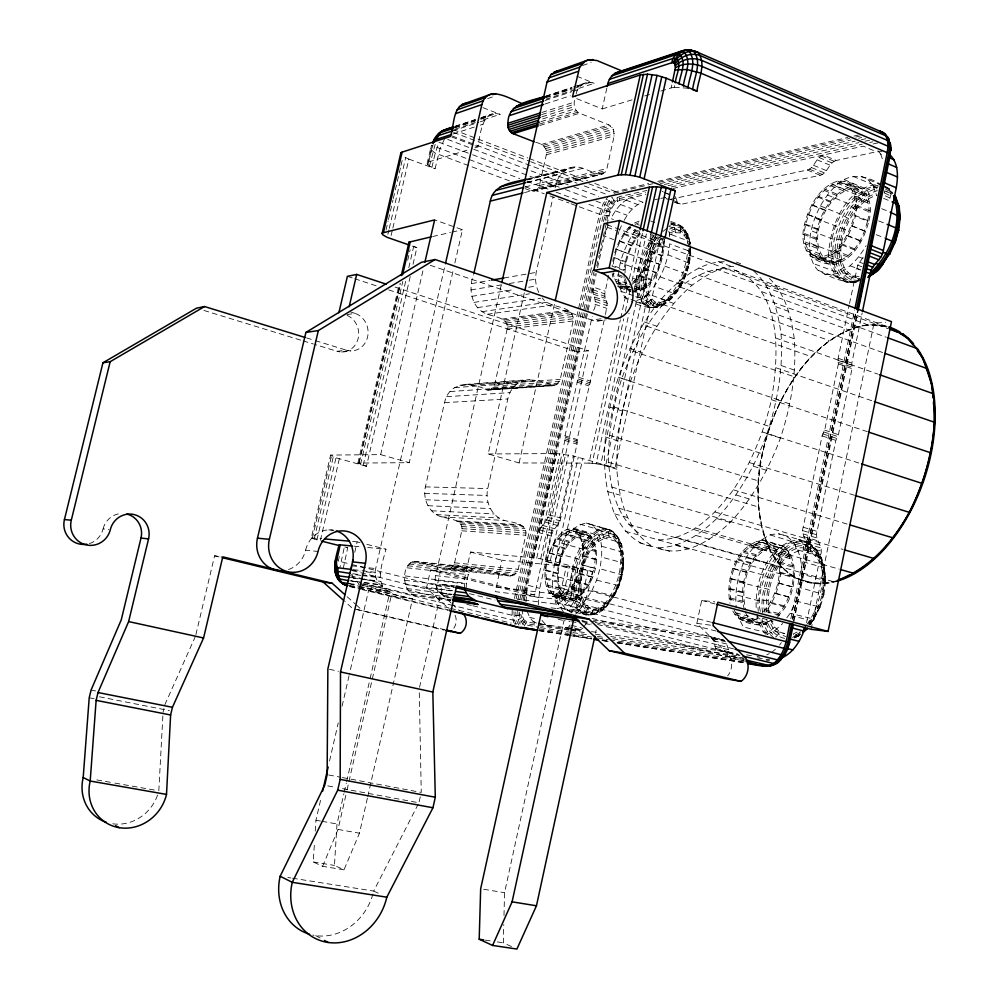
<?xml version="1.0" encoding="UTF-8"?>
<svg xmlns="http://www.w3.org/2000/svg" width="999" height="999" viewBox="0 0 999 999"><rect width="100%" height="100%" fill="white"/><g stroke="black" fill="none" stroke-linecap="round" stroke-linejoin="round"><path stroke-width="0.75" stroke-dasharray="5 3.75" d="M580.993 589.248C580.556 569.717 587.15 541.608 609.153 537.037L613.923 538.598C631.892 556.893 619.83 604.969 593.481 609.215L588.811 607.342L585.014 603.171L582.355 596.99L580.993 589.248L578.171 590.634L572.614 591.171L552.509 586.151C552.272 562.649 559.877 529.02 586.138 523.014L611.825 530.656L618.431 537.699L621.853 545.916L620.716 548.613M552.834 594.467L569.48 599.3C584.452 597.989 590.621 580.644 594.018 568.169L581.406 564.822C583.266 553.921 584.702 539.972 575.524 531.855L571.341 530.457C547.764 537.537 538.286 575.461 552.834 594.467L574.013 600.524C594.68 588.036 604.782 552.872 588.623 533.541C579.919 531.093 569.592 525.124 561.788 532.692C555.819 538.149 551.935 545.367 549.05 552.834C544.83 566.545 541.221 584.715 552.21 596.191L569.08 601.123L574.013 600.524M556.555 597.951C581.655 592.432 592.494 548.738 576.161 530.107L571.728 528.646M569.08 601.123L564.71 599.363C549.125 580.357 559.515 538.436 584.165 532.067M565.334 597.639C550.586 578.771 560.127 540.734 583.778 533.878L587.999 535.277C597.227 543.331 595.879 557.267 594.018 568.169M538.286 604.907L539.772 588.336L551.273 536.038C552.172 528.808 559.865 525.274 560.751 518.044L576.997 444.118L577.097 439.498L605.169 315.946M569.18 629.445L526.735 621.878L523.601 619.417L522.202 610.264M525.961 601.835L527.484 585.202L539.772 588.336M689.135 248.451C690.172 265.996 683.304 283.916 671.141 296.553C665.147 311.401 643.019 308.654 631.555 301.611M515.784 611.95L516.396 620.229L519.105 625.424M517.694 610.789L518.256 619.792L519.555 623.164L521.441 625.461L524.999 621.103M519.443 612.225L519.98 619.068L522.939 624.3L538.961 627.384M512.2 610.102L512.112 615.409L513.761 622.589M513.911 611.763L514.535 620.329L515.959 624.025L519.555 623.164L523.601 619.417M511.488 946.565L503.334 942.831L503.771 924.587M503.996 915.471L504.545 892.681L563.96 620.654L570.004 621.528M551.273 536.038L539.073 532.729C539.972 525.486 547.627 521.89 548.538 514.647L564.885 440.484L564.997 435.851L592.232 316.433M724.213 261.713C698.526 261.925 677.809 281.306 661.201 299.026C635.639 330.282 619.08 367.957 609.939 407.117C602.946 442.307 600.911 479.945 614.585 513.848C622.327 529.108 634.49 544.305 652.597 546.428C626.336 530.394 618.793 497.902 616.858 469.23C616.096 439.285 621.366 409.615 630.594 381.181C643.543 345.13 662.799 310.502 692.057 285.165C705.306 276.074 720.104 265.584 736.9 266.421M814.997 583.578L642.232 535.377C617.345 520.254 610.451 489.423 608.653 462.35C607.991 433.841 613.036 405.594 621.815 378.534C634.103 344.255 652.31 311.288 680.032 287.1C695.267 275.212 713.985 266.059 733.753 269.817L887.861 326.96L867.819 324.837L716.483 269.131M604.22 605.594L602.822 609.777L600.187 610.789L579.832 605.856L573.314 609.54L567.095 610.252L561.575 607.979L557.142 602.934L554.058 595.491L552.509 586.151M889.897 198.052L884.04 195.205L884.702 190.784L891.158 193.893L889.897 198.052L891.682 200.25M158.816 790.808L162.887 715.384M367.395 798.176L359.465 833.178L344.006 869.804L334.453 865.434L337 823.95L343.893 793.693M344.006 869.804L322.602 866.32L313.224 861.95L314.435 843.431M315.247 831.081L315.959 820.266L321.191 797.439M769.043 613.224C764.797 588.836 775.998 553.533 803.845 549.925L803.109 543.406L798.863 539.56C766.97 543.631 754.045 582.804 756.38 610.951M675.212 232.692L680.194 232.917L684.352 235.514L687.399 240.347L688.236 238.836L688.611 237.287L685.252 231.98L680.656 229.146L675.174 228.921L669.18 231.293L669.755 234.84L675.212 232.692L675.399 230.819L673.576 225.562L670.829 223.514L676.798 223.726L684.315 228.796L688.486 235.789L690.484 244.705L687.899 234.453L686.862 233.354L668.843 226.348M450.736 600.636L416.034 595.766C401.223 593.281 400.237 561.388 416.121 561.525L445.654 569.018L451.223 567.944L454.582 562.799L461.788 530.794C464.036 519.43 448.701 518.868 441.508 516.883C429.033 513.336 422.552 499.038 425.374 486.875L444.518 402.647C449.425 380.781 471.528 382.367 487.874 390.122L553.084 385.714L556.83 384.578L560.264 379.333L573.189 320.991C574.85 303.871 549.575 309.665 542.332 297.964M558.016 593.131L555.332 594.105L554.807 599.125L557.155 608.628C574.413 605.232 574.1 581.331 578.096 568.269L592.457 571.565C588.96 586.251 587.712 603.596 575.524 614.21C566.183 611.488 559.09 602.759 558.016 593.131L561.55 587.662L566.383 566.346L578.096 568.269M525.074 188.611L530.831 190.747L534.477 190.984L601.835 174.251L605.094 172.253L606.942 168.519L614.173 135.876L613.386 129.296L608.915 124.912L579.657 113.224C572.639 110.177 573.551 101.136 575.824 95.255M597.589 267.645L609.053 215.697C610.676 209.728 613.448 202.772 619.63 200.349L618.968 194.83M609.153 537.037L608.466 531.456L604.607 528.146C574.15 534.253 559.989 590.571 580.157 612.637C590.172 619.068 607.617 611.301 609.54 600.274M464.572 588.498L464.46 578.983L470.492 552.047L536.738 558.104L555.282 561.8L592.457 571.565M466.046 587.974C466.858 580.744 467.445 566.583 478.009 568.006L508.878 575.923L514.697 574.762L518.206 569.293L525.749 535.252C528.171 523.326 512.212 522.514 504.582 520.479C491.396 516.62 484.827 501.398 487.749 488.573L507.817 398.963C513.374 375.612 535.252 377.472 553.084 385.714M487.874 390.122L491.458 389.048L494.755 384.116L507.105 329.195C509.303 318.044 494.455 316.72 487.3 314.26C471.353 308.641 467.907 288.823 473.613 274.588M566.383 566.346L501.873 560.214L495.442 591.67L554.807 599.125C567.907 595.616 565.459 576.386 569.467 566.733M534.477 190.984L537.612 189.086L539.385 185.577L546.303 154.808C547.927 148.127 541.583 143.294 535.626 142.345M538.648 292.407L536.313 286.001L535.452 279.171L536.163 272.402L553.071 196.878M416.034 595.766L386.738 588.611C378.234 586.45 373.713 576.798 375.661 568.593L445.292 264.323M349.975 586.5L391.246 592.282C372.577 586.113 382.942 561.875 385.989 549.213L365.809 544.068M451.635 597.989C440.696 597.302 432.967 586.113 435.676 575.611L501.461 284.066M806.518 622.602L820.766 554.57C823.7 546.066 814.173 539.86 817.095 531.356L835.863 440.397L838.436 434.665L852.047 368.668L851.81 363.112L862.125 313.112M803.845 549.925C823.501 553.583 825.249 578.733 821.99 594.667L823.875 594.505L799.912 587.587C805.806 567.12 798.838 527.697 770.104 534.902C743.968 547.415 733.865 579.919 736.176 607.13M867.457 221.191C873.988 199.375 859.477 182.63 837.262 183.154C819.567 188.749 810.002 207.367 805.793 224.263C799.824 246.466 811.962 261.975 835.039 262.325C853.333 257.467 863.223 238.286 867.457 221.191L854.12 215.834C856.293 204.52 856.405 187.687 843.306 183.154M823.176 594.742L824.924 580.968L824.212 568.506L821.553 567.007L800.923 561.138M823.825 594.692C827.547 576.198 825.349 551.635 806.755 541.783L778.533 533.628M868.855 220.954C875.274 197.79 861.425 180.894 837.686 181.106C819.03 187.025 808.94 206.656 804.495 224.488C798.376 247.402 810.476 264.161 834.615 264.385C853.933 259.278 864.385 239.011 868.855 220.954L855.519 215.597C857.804 203.646 857.916 185.851 844.068 181.106M820.766 554.57L806.755 550.524C809.714 542.02 800.249 535.739 803.184 527.235L822.102 435.889L824.674 430.132L838.386 363.873L838.161 358.279L849.187 305.045M859.053 276.386C841.071 276.636 838.723 253.321 842.07 239.96C846.653 221.303 857.579 200.924 877.209 195.142M776.922 615.484C793.181 599.525 804.183 555.544 775.886 546.341C748.863 550.686 739.085 586.463 745.966 609.815M777.434 617.232L785.426 607.192L790.034 597.527L793.119 586.95L794.455 576.211L793.943 566.096L791.645 557.305L787.724 550.461L782.504 546.003L761.613 539.51M859.777 280.707L853.933 282.542C841.133 281.855 828.908 276.698 817.906 270.279C808.166 259.64 808.728 244.018 811.088 230.707C814.984 213.961 823.051 198.052 835.526 186.051C848.501 172.278 865.771 175.025 880.631 184.39C848.301 184.515 831.218 222.452 828.92 250.499C826.123 267.382 840.009 288.386 858.541 281.418M828.308 263.998C799.824 247.103 826.835 184.778 857.254 186.526M829.07 261.963C802.047 246.004 827.659 186.875 856.48 188.574M762.999 611.788C779.108 595.754 790.396 551.76 762.162 542.395C736.101 546.59 726.261 580.606 731.605 603.421M779.62 615.259L765.684 611.55C780.531 593.793 791.807 549.65 762.612 540.272C735.576 544.53 725.237 579.47 730.019 603.209M744.417 609.752C737.874 585.414 748.351 548.638 776.323 544.218M886.338 326.248C857.579 320.042 830.481 336.8 811.101 356.593C786.263 383.791 770.217 417.932 762.137 453.683C749.2 504.083 764.023 598.151 835.813 581.068M753.783 271.141C771.915 286.963 777.959 311.139 781.043 334.053C783.391 367.907 777.572 401.598 767.007 433.703C755.494 464.747 739.497 494.243 716.77 518.543C700.336 534.14 680.331 548.064 656.743 547.739C683.666 558.578 711.188 540.471 730.144 522.427C752.921 498.314 768.943 468.956 780.456 438.037C790.983 406.056 796.74 372.465 794.28 338.761C791.121 315.821 784.889 291.683 766.683 275.936M647.777 293.931C660.751 280.532 667.906 262.262 669.667 243.856L687.762 250.549C686.063 268.881 678.883 287.075 665.858 300.312L647.777 293.931L641.046 298.988L634.577 301.273L652.559 307.555C657.28 308.004 664.959 306.418 665.484 300.736L660.039 302.61L655.144 302.098C636.475 286.351 650.936 254.258 664.198 239.186L663.823 237.662C649.887 253.509 634.69 287.237 654.295 303.808L659.44 304.358L665.172 302.385M688.049 264.36L688.923 264.111L690.259 254.558L690.022 245.929L686.862 233.354M687.762 250.549L690.696 252.859C689.809 267.033 684.814 280.756 676.685 292.382C673.226 294.742 671.216 302.447 665.858 300.312M837.324 580.894C809.939 588.948 783.491 576.386 770.466 551.46C759.752 529.545 757.092 504.982 758.303 480.881C761.95 439.448 777.272 399.288 802.622 366.271C819.679 346.328 841.158 328.896 867.819 324.837M658.428 539.885C690.921 539.622 715.309 514.11 733.366 489.797C751.623 462.425 764.098 431.718 771.428 399.7C778.721 356.843 783.516 289.098 733.753 269.817M632.542 290.247C654.907 290.185 663.623 258.641 662.961 240.272L650.849 235.776L650.274 233.341M631.917 291.983C655.531 291.945 664.747 258.616 664.035 239.223L651.922 234.715C652.834 253.434 645.766 273.888 630.569 285.514M586.138 523.014L591.795 524.837C601.373 532.442 601.985 545.879 601.623 557.142L620.391 562.2L623.526 563.836L621.952 574.775L618.831 585.576L613.498 595.779L591.92 590.659L586.188 599.425L579.832 605.856M632.642 282.33C645.504 270.929 651.735 252.759 650.849 235.776M591.92 590.659L596.615 580.182L599.924 568.731L601.623 557.142M635.476 230.182C622.989 247.889 608.054 284.016 628.796 300.649M554.283 564.423L579.695 570.804C577.36 584.015 576.023 600.524 586.738 610.564L591.87 612.637L597.652 612L603.683 608.666L609.54 602.822M625.274 262.075L624.025 270.492L612.1 266.233L613.361 257.779L625.274 262.075C627.959 250.961 632.842 240.21 640.759 231.83L628.821 227.41C621.69 235.127 616.783 244.743 614.198 254.895M625.062 269.892C626.41 256.456 631.63 243.194 640.921 233.242L628.97 228.821C619.717 238.848 614.51 252.148 613.124 265.622L625.062 269.892L625.087 272.802M605.506 314.423L607.23 303.271L605.194 298.289L604.757 293.868L609.09 273.339M593.581 310.339C598.463 302.222 591.833 295.067 593.294 287.088L605.157 291.233M823.351 583.453L825.424 581.643L823.85 580.332L801.585 573.963M343.256 568.431L347.702 547.727L344.393 546.853L339.96 567.457M598.738 608.628C598.638 614.785 591.87 614.56 587.4 615.072L581.843 612.812L561.575 607.979M811.088 629.308L873.988 323.326L885.651 322.202M849.512 303.521L857.729 265.185L863.723 256.418M790.846 618.668L854.644 310.027M792.507 619.13L856.23 310.714M792.619 618.968L856.293 310.814M793.356 621.053L857.579 310.364M793.955 621.266L858.041 310.964M744.367 658.041L729.47 655.769L696.84 623.388L701.698 600.411L714.934 601.898M583.041 569.305C579.582 583.179 578.758 599.75 567.245 609.902M664.697 239.485L615.009 467.894L605.669 465.522L655.856 235.339M587.936 570.429C584.44 584.914 583.304 602.072 571.291 612.587M610.539 466.67L660.651 236.538M595.554 633.066L596.216 630.019M550.324 560.664L573.351 455.931L615.009 467.894M555.282 561.8L578.271 457.092M559.877 562.961L582.829 458.341M524.325 292.832L488.174 453.971L519.105 462.949L588.985 463.124L620.367 319.792M620.704 318.256L628.046 284.715M629.382 278.621L639.722 231.343M660.863 91.046L671.128 87.912L672.115 83.429M588.985 463.124L592.107 463.286L623.688 318.931M625.349 311.326L630.332 288.536M631.992 280.944L642.632 232.317M671.128 87.912L674.362 87.313L675.012 84.316M573.463 567.382C569.492 578.846 570.816 600.661 555.432 604.083L517.357 599.125M592.107 463.286L596.116 463.773L629.045 313.087M634.377 288.736L646.353 233.941M596.116 463.773L600.749 464.535L650.973 234.453M514.41 598.463L578.246 309.952M578.583 308.429L599.425 214.285L603.184 203.721L608.191 196.229M516.133 598.851L601.073 214.835L604.795 204.383L607.479 199.8L611.8 203.122L613.386 205.544M517.981 599.263L581.306 312.799M582.654 306.705L604.358 210.14L609.065 200.762L611.975 197.14L615.434 203.022M519.817 599.662L592.557 270.479M603.334 221.703L608.079 206.081L613.299 198.476M521.528 600.024L593.98 271.99M605.382 220.354C607.217 211.376 610.401 200.487 619.592 196.616L646.865 190.459M524.088 593.668L577.484 351.873L588.423 350.811L534.652 594.979L524.088 593.668L430.544 570.054L426.486 588.024L449.85 609.615M522.989 600.287L595.129 273.564M596.815 265.971L599.163 255.332M599.5 253.808L606.543 221.903M606.88 220.379C608.553 212.15 611.363 202.06 619.817 198.489L645.579 192.72M524.025 600.849L596.266 273.626M533.678 557.729L556.68 453.546L573.351 455.931M536.738 558.104L559.765 453.696M540.709 558.741L563.761 454.17M545.354 559.627L568.394 454.932M519.105 462.949L554.882 302.222M576.723 98.651L602.222 108.941L607.205 86.538M555.107 187.812C556.53 178.746 562.175 169.805 571.478 167.407C582.355 164.56 591.408 174.338 601.835 174.251M420.254 796.877L418.931 802.796L341.421 788.423M367.744 796.653L412.55 598.863L391.695 593.793L368.556 590.509L349.4 674.2M450.924 602.809L436.351 589.31L440.447 571.166L534.652 594.979M419.555 687.324L442.744 584.34L455.069 585.876M474.95 147.777L477.934 146.865C480.219 135.627 481.643 108.791 500.087 114.336L481.156 120.579M410.227 276.498L366.471 466.296L357.904 463.061L409.265 462.687L453.484 269.068M454.857 263.012L462.462 229.733L434.615 219.917M344.23 792.182L346.303 783.104M346.641 781.593L369.742 680.207M370.08 678.696L389.048 595.479L412.55 598.863M322.602 866.32L338.037 829.445L346.69 791.433M347.04 789.922L391.695 593.793M354.745 552.322L357.155 541.858L360.04 542.594M366.471 466.296L335.989 457.792L330.607 455.069L380.656 454.632L423.126 269.892M329.545 760.926L338.261 722.889M342.095 706.156L349.051 675.724M339.323 458.778L320.292 540.796L311.301 538.036L330.607 455.069M391.108 235.577L392.507 229.583M392.857 228.084L408.853 159.103L403.121 156.393M357.904 463.061L399.275 283.966M427.085 163.561L430.706 148.189L432.005 147.477L428.671 161.9L427.085 163.561L429.445 166.059L435.064 168.719L439.985 148.801L444.805 138.362M358.766 463.648L400.387 283.404M427.797 164.748L432.542 145.579L431.543 145.317L519.755 178.584M359.228 462.562L400.474 284.003M339.31 556.53L338.274 561.013L350.299 564.11M360.564 464.423L402.797 281.481M407.692 260.314L410.127 249.738M429.445 166.059L435.227 144.093M363.199 465.322L405.631 281.393M408.791 267.707L413.698 246.428L411.176 245.192M431.93 167.42L435.227 153.122L438.961 142.233L471.191 154.208M413.024 264.348L416.883 247.652L413.698 246.428M312.262 538.486L331.73 454.932M314.185 539.123L333.291 456.868M386.001 230.07L388.099 221.041M388.449 219.543L392.982 200M393.331 198.489L400.674 166.92M401.024 165.409L402.422 159.403M316.92 539.922L335.989 457.792M387.887 234.34L388.923 229.832M389.273 228.334L405.656 157.78M195.904 634.565L214.585 555.819L221.416 556.68M163.049 712.312L163.961 708.516M680.194 232.917L680.656 229.146L679.42 225.774L673.576 225.562L669.742 227.085M613.923 538.598L613.91 533.216L608.466 531.456C579.108 537.887 566.071 590.022 585.239 611.725L590.571 613.898L596.565 613.236M810.426 551.823L810.626 545.541L808.403 542.557C773.076 532.155 755.132 584.065 758.291 611.301M509.465 180.869L435.227 153.122L430.407 149.201L431.543 145.317M608.179 224.763L604.52 236.226L613.686 239.585M618.031 234.565L618.893 231.581M311.301 538.036L321.703 538.673M556.955 596.116C588.174 589.685 575.649 537.774 609.115 533.216L614.36 534.915L618.718 539.235L617.869 542.544M664.834 266.134L686.35 273.988L689.235 263.249L668.094 254.845M815.833 256.893C837.487 258.404 849.612 233.778 854.12 215.834M815.084 258.928C837.936 260.564 850.748 234.528 855.519 215.597M786.85 617.819L790.134 613.286L795.991 601.023L799.912 587.587M792.407 618.856L793.231 616.008L807.342 619.767M823.338 594.193L819.542 607.217L813.81 619.105L810.201 624.038M795.991 601.023L820.179 607.155L823.875 594.505M820.179 607.155L818.768 605.731L813.91 615.809L807.779 624.213M430.407 149.201L430.706 148.189M593.481 609.215L591.87 612.637L589.035 614.722L583.566 612.499C563.911 590.159 577.285 536.613 607.454 529.957L613.049 531.768M660.039 302.61L658.478 305.844L655.744 307.655L648.339 307.205C626.785 289.81 642.894 251.661 657.417 234.266M526.735 621.878L523.801 626.51M760.439 611.388C751.81 580.669 795.479 508.616 821.852 559.028L820.241 563.673M576.136 93.881C577.534 85.864 586.351 79.87 594.155 83.329L546.003 99.201M684.352 235.514C688.561 226.761 675.824 223.389 669.929 221.129M813.91 615.809L814.622 618.706L810.226 624.712M601.573 546.253L621.753 551.91L623.426 553.546L622.24 556.431M619.43 230.344L622.602 222.964M686.151 273.901L681.668 284.066L676.111 292.994L672.402 292.844L654.283 286.401M164.86 704.72L195.542 636.076M816.021 556.493L817.032 550.849C783.716 522.877 757.005 586.376 762.724 612.687M819.792 606.381L814.672 617.007L809.015 624.737M820.266 606.88L813.81 619.105L790.134 613.286M655.144 302.098L653.109 305.257L650.024 307.018C629.27 290.085 644.005 255.02 657.155 237.412M588.811 607.342L585.239 611.725L581.843 612.812C561.75 590.884 575.836 534.865 606.131 528.833L611.825 530.656L618.431 537.699M853.683 276.011L849.649 280.969L845.966 281.943L839.297 278.097L817.906 270.279M770.641 619.73L774.575 627.035L779.932 632.03L775.811 637.15L769.717 631.43L764.535 620.104M292.42 878.196L373.688 891.071L418.219 804.17M690.521 246.216L690.734 253.734L689.322 255.282M624.125 220.404C628.408 212.725 634.328 205.057 643.019 202.298L631.156 197.777C621.428 200.936 615.509 210.077 610.814 218.594L613.436 219.568M878.121 186.813C853.483 190.759 839.909 217.307 834.34 239.423C830.069 255.632 833.666 283.728 855.668 282.317L859.727 278.509C839.972 279.845 836.65 254.645 840.496 240.097C845.254 220.929 856.218 199.925 876.135 193.431M681.443 282.542L681.955 283.254L676.847 291.483L671.116 298.002L660.651 305.632L641.046 298.988M670.454 199.3L807.304 170.005C815.034 167.82 815.584 157.218 823.326 155.045L836.313 160.464L876.473 151.773L882.055 151.636M794.717 637.899L798.388 636.176L800.474 633.978L792.432 637.749M674.138 202.185L681.056 204.283L820.241 175.312C827.984 173.189 828.558 162.575 836.313 160.464M583.553 627.035L587.312 622.177L581.655 620.766M824.525 274.126C843.356 277.41 857.479 260.04 866.17 245.667M651.136 299.238L647.09 303.084L643.593 303.783L624.1 297.215M585.014 603.171L580.931 606.942L577.347 607.792L557.142 602.934M848.064 272.814L843.268 277.297L839.297 278.097C817.282 248.763 842.282 190.434 878.133 185.364M779.62 645.092L781.393 642.644M806.78 624.462C823.626 602.772 834.24 548.876 798.863 539.56M808.865 624.175C824.013 602.847 830.381 570.978 815.084 548.101L792.994 541.396M809.839 624.924L814.909 617.994M774.575 627.035L769.717 631.43L765.646 632.429L743.331 626.922L738.761 618.106L737.137 611.238M614.373 595.454C621.403 582.779 624.6 568.019 623.426 553.546M654.058 235.664C640.734 253.184 625.549 290.147 646.715 306.905L652.559 307.555L659.09 305.319L671.141 296.553M660.002 236.95C646.266 253.546 631.043 289.885 651.648 306.356L657.217 306.968M661.151 238.361C647.789 254.857 633.216 288.811 653.109 305.257L658.478 305.844L664.472 303.783M667.382 300.662C680.794 286.825 688.598 267.62 689.085 248.414M668.756 300.574C683.478 285.314 691.483 263.536 689.897 242.357L687.499 240.684L669.455 233.941L668.781 231.244M648.276 294.28C645.067 298.676 638.836 298.514 634.452 296.041M676.111 292.994L676.585 290.359M843.893 267.158L840.571 269.93L834.377 271.316L813.036 263.461M522.627 616.932L518.256 619.792L512.812 620.092L453.796 605.706M569.542 628.696L565.322 627.659L568.531 626.598L570.117 624.999M570.654 629.67L579.595 630.619L582.829 628.134M601.623 610.501C619.48 594.005 626.548 566.92 621.028 543.481L618.468 541.97L599.8 536.838M582.355 596.99L579.657 599.15L574.213 600.411L554.058 595.491M688.923 264.111L689.235 263.249M766.957 634.502L774.412 630.931L782.754 623.488M822.739 572.864L824.637 570.654L824.212 568.506M771.665 652.534L776.71 648.089M792.619 637.499L800.361 631.718M799.974 633.778L793.119 638.274M800.736 634.115L798.388 636.176L795.117 636.326M628.821 227.41L632.979 224.038M628.97 228.821L630.943 227.223M662.849 231.531L667.182 228.109M646.74 287.55L640.234 289.922L634.015 288.449M662.137 305.469L670.691 299.2M841.433 259.428L837.874 261.426L831.48 262.1L810.189 254.158M472.839 605.781L513.848 615.696L519.393 615.172L522.152 613.811M821.877 560.526C795.229 515.859 756.368 583.616 764.872 612.212L768.393 610.626M622.315 565.422L623.526 563.836M734.302 610.152C738.224 619.817 751.048 621.828 758.865 615.546M740.384 617.282C751.073 619.03 762.649 627.21 772.776 619.218M732.854 611.063C739.984 623.888 760.514 628.883 773.051 621.166L768.88 620.067M797.152 632.055L793.506 633.778L793.194 635.901L800.873 632.28M794.068 637.911L799.625 635.302M766.745 654.832L769.205 653.683M588.848 183.766L612.125 192.607L648.676 183.491M653.009 183.691L613.648 193.406L612.125 192.607M646.603 279.52L640.097 280.507L629.807 277.36M639.123 221.079L634.028 223.189L639.348 225.175M635.114 224.338L638.736 222.839M669.705 225.374L672.302 224.325L678.246 224.538M669.58 229.108L674.55 227.123L680.244 227.347L685.002 230.294M669.667 233.092L675.399 230.819L680.644 231.044L685.027 233.766L688.236 238.836M840.821 250.162L837.212 251.248L830.768 251.049L809.527 242.994M858.678 280.232C838.024 281.606 834.577 255.257 838.598 240.035C843.631 219.53 855.631 197.14 877.184 190.747L876.51 188.636C854.157 195.317 841.72 218.531 836.5 239.81C832.329 255.594 835.876 282.917 857.292 281.531M622.477 276.224L613.174 272.914L614.485 278.996L616.982 283.466L620.491 286.001L624.812 286.413L629.632 284.64M630.669 291.084L628.184 289.298L616.158 285.065L619.867 287.749L624.412 288.187L629.507 286.326M487.637 98.626L494.992 96.054M582.554 65.522L591.158 62.512M455.182 126.261L475.487 119.518M481.281 117.582L492.882 113.724M545.841 96.116L571.99 87.425M573.438 86.938L586.513 82.592M454.82 126.573L475.062 119.843M480.856 117.919L489.535 115.035M545.279 96.503L571.366 87.837M577.16 85.902L582.954 83.978M454.333 127.472L479.045 119.281M480.494 118.794L496.491 113.486M545.204 97.34L571.403 88.649M577.235 86.713L590.334 82.368M454.907 127.835L475.112 121.141M480.894 119.231L486.663 117.32M545.904 97.702L572.514 88.899M573.988 88.412L579.907 86.451M454.92 129.233L475.324 122.502M452.759 130.857L478.708 122.328M480.144 121.853L484.478 120.442M545.104 100.499L571.678 91.771M573.151 91.284L577.584 89.823M452.872 134.016L474.475 126.985M480.232 125.112L483.116 124.163M545.154 103.971L570.242 95.804M541.883 112.45L574.288 102.11M541.658 114.61L574.063 104.346M541.933 116.821L574.338 106.618M542.682 118.918L575.099 108.779M540.909 121.678L576.311 110.689M539.472 124.063L577.859 112.2M539.76 125.499L579.657 113.224M428.671 161.9L468.968 149.6M602.222 108.941L633.016 99.55M644.742 95.966L650.599 94.181M541.246 144.505L608.915 124.912M542.944 145.454L610.689 125.924M544.405 146.853L612.212 127.422M545.541 148.614L613.386 129.296M546.253 150.612L614.135 131.431M546.515 152.722L614.397 133.679M546.303 154.808L614.173 135.876M526.386 179.183L571.478 167.407M527.16 179.783L566.108 169.63M527.472 179.895L577.26 166.933M527.135 182.33L561.488 173.451M580.993 580.456L572.639 580.694L552.597 575.574M526.785 182.73L583.029 168.232M525.187 186.975L557.966 178.634M539.385 185.577L606.942 168.519M538.711 187.487L606.231 170.542M530.831 190.747L605.094 172.253M524.525 192.582L555.781 184.79M532.654 191.146L603.583 173.514M657.792 181.381L847.839 137.475M853.92 136.064L858.491 135.015M659.065 182.293L849.649 138.449M855.706 137.05L860.239 136.001M660.364 183.579L851.073 139.947M858.641 138.212L861.662 137.525M432.629 236.538L450.524 232.455M452.023 232.118L462.462 229.733M664.397 184.503L855.194 141.146M861.25 139.773L865.796 138.736M668.069 185.677L858.915 142.62M864.972 141.246L869.517 140.222M671.328 186.95L862.199 144.206M869.767 142.507L872.801 141.833M767.944 600.324L757.854 600.561L735.726 594.717M619.63 200.349L645.878 194.505M672.752 188.524L863.286 146.154L876.473 151.773M873.126 143.968L878.745 142.72M654.869 199.725L659.315 198.764M660.789 198.451L666.72 197.165M471.565 283.579L490.022 280.382M503.871 277.997L536.163 272.402M470.904 289.947L501.635 284.815M509.328 283.529L527.772 280.457M529.308 280.195L535.452 279.171M346.965 314.635L354.92 313.336A19.218 17.483 79.3 0 1 367.57 337.05A19.218 17.483 79.3 0 1 346.341 350.162L337.125 351.298L314.922 344.493M471.715 296.366L514.772 289.46M528.621 287.237L536.313 286.001M473.976 302.397L529.408 293.843M477.497 307.605L540.784 298.189M482.042 311.651L547.065 302.272M487.3 314.26L552.559 305.057M501.935 319.093L567.807 310.239M503.671 319.955L569.617 311.164M505.157 321.291L571.178 312.587M506.318 323.002L572.377 314.41M507.055 324.987L573.139 316.521M507.317 327.098L573.414 318.768M507.105 329.195L573.189 320.991M430.232 265.284L591.558 319.992L606.868 318.107M341.646 352.01L350.899 350.886M596.965 320.966L606.181 319.855M609.053 215.697L601.073 214.835L570.404 203.509M745.641 621.478L752.284 620.866L759.128 617.494L767.482 619.692M842.07 239.96L832.279 238.911L811.088 230.707M465.584 384.403L529.832 379.595M459.915 385.202L523.913 380.432M471.253 385.277L535.751 380.544M494.755 384.116L560.264 379.333M647.889 270.717L639.81 269.755L620.491 262.887M454.632 387.637L518.394 383.017M494.055 386.076L559.54 381.418M492.932 387.762L558.366 383.204M450.112 391.546L513.673 387.175M491.458 389.048L556.83 384.578M486.001 389.835L551.136 385.402M489.735 389.86L555.032 385.427M446.653 396.665L510.064 392.607M444.518 402.647L507.817 398.963M674.362 87.313L686.688 88.149M488.174 453.971L556.68 453.546M425.374 486.875L487.749 488.573M424.7 493.344L487.037 495.454M425.537 499.762L487.912 502.285M427.847 505.706L490.322 508.603M431.456 510.751L494.093 513.973M436.126 514.572L498.963 518.019M620.953 574.987L622.115 574.962L599.924 568.731M441.508 516.883L504.582 520.479M456.493 520.904L520.229 524.737M458.266 521.665L522.077 525.549M459.802 522.927L523.676 526.885M460.976 524.587L524.912 528.658M461.738 526.548L525.699 530.731M462.013 528.658L525.986 532.979M461.788 530.794L525.749 535.252M328.833 529.882L333.067 530.219M352.535 541.446L357.155 541.858M353.958 546.166L361.576 546.89M367.682 547.477L385.989 549.213M454.582 562.799L518.206 569.293M453.883 564.822L517.47 571.44M414.173 561.326L478.009 568.006M89.361 543.581A20.242 19.88 -71.8 0 0 103.097 528.896L108.866 529.507M288.486 569.53A26.548 24.788 -82.4 0 0 305.607 550.162L318.032 551.473M412.237 561.688L473.951 568.194M452.734 566.57L516.271 573.301M410.439 562.587L472.065 569.155M451.223 567.944L514.697 574.762M408.891 563.985L470.454 570.641M449.463 568.843L512.849 575.724M445.654 569.018L510.876 576.123M407.717 565.759L469.23 572.527M514.248 623.838L515.959 624.025M430.544 570.054L440.447 571.166M406.993 567.794L468.469 574.7M351.648 565.784L375.661 568.593M435.676 575.611L464.46 578.983M353.271 569.642L380.569 572.951M405.144 575.923L466.533 583.354M495.941 586.913L555.332 594.105M351.198 570.029L360.202 571.128M366.196 571.865L375.199 572.964M435.189 580.269L463.961 583.766M769.317 589.51L737.424 581.693M352.834 573.738L360.414 574.7M361.938 574.887L380.119 577.172M404.682 580.257L455.307 586.625M582.367 571.203L579.695 570.804M360.776 575.387L351.76 574.25L353.321 578.121L358.891 583.841M362.275 575.574L375.786 577.285M435.801 584.865L453.971 587.162M350.362 577.397L359.453 578.583M360.964 578.783L380.669 581.343M405.257 584.54L452.822 590.734M353.321 578.121L359.328 578.908M360.839 579.095L377.372 581.256M437.45 589.098L452.609 591.071M426.486 588.024L436.351 589.31M696.84 623.388L712.974 625.499M355.756 581.393L379.845 584.615M440.047 592.669L452.197 594.293M350.324 580.918L357.917 581.93M363.986 582.742L382.205 585.189M406.818 588.486L451.361 594.455M551.048 607.817L557.155 608.628M360.402 584.04L383.042 587.125M443.394 595.329L452.522 596.565M349.613 583.628L386.738 588.611M409.253 591.808L452.335 597.714M562.25 585.239L588.336 590.534L710.626 622.102M349.575 585.539L387.674 590.846M412.4 594.293L450.961 599.662M593.269 620.079L709.04 636.251L724.525 640.421L590.584 621.091M571.515 621.74L576.048 622.402M585.114 623.701L591.158 624.575M485.239 940.121L491.271 941.021M497.302 941.92L503.334 942.831M540.671 623.963L583.778 630.431M591.47 631.593L599.163 632.742M606.855 633.903L737.387 653.483M746.49 654.857L752.559 655.769M710.851 636.95L713.461 640.684L715.821 648.501L717.344 650.037L739.06 655.119M757.379 657.891L769.605 659.74M569.218 630.219L526.123 623.676L522.564 620.903L520.941 614.572M570.766 630.456L586.151 632.792M595.392 634.203L601.548 635.139M610.789 636.538L740.097 656.168M766.258 660.152L769.342 660.614M540.496 627.622L571.266 632.342M572.802 632.579L589.735 635.177M597.427 636.363L605.119 637.537M612.812 638.723L743.581 658.791M539.173 628.895L568.381 633.416M569.917 633.653L591.433 636.987M597.589 637.936L608.341 639.597M609.889 639.835L743.631 660.539M539.148 629.969L591.371 638.111M602.122 639.785L609.802 640.983M617.482 642.182L744.954 662.037M539.01 630.569L591.171 638.736M601.91 640.409L609.59 641.608M617.257 642.807L746.153 662.974M538.848 630.669L567.981 635.227M569.505 635.464L592.507 639.06M603.234 640.746L609.365 641.708M617.032 642.906L745.791 663.049M287.824 877.472L290.884 877.959M313.224 861.95L334.453 865.434M445.192 629.745L352.672 608.541L344.73 601.41M483.653 889.26L504.545 892.681M338.037 829.445L359.465 833.178M315.959 820.266L320.467 821.053M321.978 821.315L337 823.95M96.803 779.907L113.449 782.829M114.96 783.104L157.305 790.546M327.747 785.888L335.339 787.299M328.659 774.974L340.796 777.259M342.32 777.547L421.253 792.432L419.243 690.384M99.463 696.803L169.318 710.601M89.211 697.777L95.242 698.963M91.084 690.047L95.604 690.946M600.749 464.535L605.669 465.522M329.383 669.28L338.511 671.266M357.18 609.602L444.28 630.182M214.585 555.819L219.118 556.918M362.512 585.302L391.246 592.282M349.001 583.716L358.092 585.926M359.615 586.288L449.051 608.004M450.574 608.379L500.599 620.529M502.11 620.891L511.213 623.101M368.556 590.509L389.048 595.479M349.2 585.901L358.229 588.086M359.74 588.461L448.576 609.977M349.95 586.65L360.514 589.21M362.025 589.572L448.014 610.389M570.953 629.045L578.009 630.781M350.487 575.799L362.575 578.758M364.086 579.133L450.187 600.237M466.795 604.308L471.328 605.419M527.135 611.088L529.595 617.32L533.154 621.565L550.062 626.548M350.911 580.619L361.501 583.204M363.012 583.578L452.285 605.344M352.31 570.666L451.86 595.217M571.528 625.349L581.418 627.784M568.531 626.598L572.764 627.634M574.175 627.984L581.243 629.72M529.595 617.32L537.862 619.355M566.895 627.509L579.595 630.619M582.492 620.754L590.059 622.639M597.627 624.512L744.505 661.038M351.81 564.485L452.784 589.56M469.368 593.681L494.98 600.037M582.467 621.778L591.308 623.975M558.179 619.23L562.512 620.304M567.095 610.252L585.739 614.922L593.656 614.397C619.243 599.662 628.821 561.575 616.533 535.339L596.453 529.532M715.821 648.501L729.57 651.935L732.954 654.195M592.107 618.369L739.884 655.319M717.344 650.037L731.106 653.471M442.744 584.34L454.82 587.337M595.441 622.552L744.48 659.677M526.061 594.48L538.361 597.577M733.553 648.863L579.57 610.114C570.591 607.442 562.462 600.749 559.353 591.758M573.314 609.54L592.032 614.248C617.757 600.324 631.493 552.447 610.314 529.982L591.795 524.837M757.105 656.443L759.914 657.155M714.71 646.253L728.446 649.7L729.57 651.935M552.21 596.191L564.71 599.363M723.713 640.147L583.229 604.532L569.855 598.526L560.564 589.885M712.362 638.461L726.048 641.92L728.446 649.7M344.817 547.002L347.702 547.727M713.461 640.684L727.172 644.143M566.445 592.719L579.033 595.941M716.133 631.068L586.213 597.852L572.252 593.131L561.55 587.662M566.57 594.368L579.158 597.589M586.188 599.425L607.879 604.27L614.81 594.867L614.323 593.056M549.525 590.709L561.987 593.893M548.713 592.232L561.176 595.404M561.588 595.529L574.15 598.726M571.166 587.849L583.778 591.096M571.553 589.235L584.178 592.482M547.227 585.127L559.652 588.311M546.291 586.326L558.716 589.51M546.078 578.109L558.466 581.306M545.079 578.921L557.479 582.117M739.622 619.305L759.49 625.087M546.141 570.117L558.516 573.351M545.154 570.491L557.529 573.713M774.412 630.931L784.764 633.628M470.492 552.047L501.873 560.214M575.424 581.256L588.049 584.54M576.061 582.28L588.686 585.551M735.676 612.787L749.437 616.408L754.195 620.903M752.384 618.743L766.27 622.389M578.921 573.401L591.545 576.71M579.757 573.975L592.382 577.285M734.652 614.56L748.426 618.169L753.433 622.914M596.615 580.182L618.831 585.576L618.219 584.415M746.091 619.33L766.171 624.5M738.761 618.106L761.001 623.701L765.259 623.076L769.168 621.078L773.288 628.771L778.92 634.04L785.701 636.488M701.698 600.411L715.184 603.97M547.427 561.688L559.79 564.947M546.515 561.6L558.866 564.86M765.072 609.914L778.995 613.623M549.05 552.834L561.388 556.118M549.825 553.371L562.175 556.655M582.38 564.922L594.992 568.269M583.728 555.756L596.328 559.128M582.692 556.156L595.279 559.527M730.306 597.914L744.005 601.56M729.008 598.851L742.694 602.497M557.454 553.434L577.422 558.803L585.002 562.075M729.982 588.536L743.643 592.22M561.925 543.294L581.868 548.788L588.736 553.683M728.671 588.96L742.319 592.644M770.554 602.235L784.49 605.981M771.478 603.446L785.426 607.192M552.597 544.742L564.947 548.064M553.196 545.704L565.546 549.025M556.942 537.887L569.293 541.233M557.317 539.198L569.68 542.544M583.728 547.127L596.303 550.536M582.692 547.989L595.254 551.386M542.307 525.324L554.507 528.671M578.97 535.414L591.47 538.836M731.28 578.671L744.917 582.405M561.788 532.692L574.163 536.076M730.032 578.558L743.656 582.28M540.958 527.472L553.171 530.806M567.395 534.677L587.325 540.284L591.745 543.718L593.344 546.553M561.913 534.278L574.288 537.662M582.38 539.66L594.929 543.081M774.912 593.031L788.848 596.84M776.086 593.731L790.034 597.527M581.418 540.921L593.955 544.33M539.86 529.994L552.06 533.316M573.513 528.146L593.468 533.853L597.414 537.799L598.501 541.183M576.161 530.107L588.623 533.541M545.279 522.077L557.504 525.437M571.341 530.457L583.778 533.878M575.524 531.855L587.999 535.277M566.833 529.532L579.233 532.942M579.795 533.866L592.307 537.287M566.695 531.293L579.095 534.702M579.907 524.163L599.875 529.932L602.472 532.504L603.896 537.924M741.146 568.881L763.174 575.024L772.402 578.883M733.004 568.319L746.628 572.09M547.739 517.395L559.964 520.766M734.103 568.968L747.727 572.727M779.183 583.104L793.119 586.95M777.834 582.979L791.77 586.813M546.628 519.93L558.853 523.301M625.411 531.281L638.236 534.852M675.936 545.367L689.135 549.05M548.538 514.647L560.751 518.044M737.399 558.903L751.023 562.712M738.273 560.039L751.897 563.848M780.531 572.315L794.455 576.211M779.12 572.777L793.031 576.66M780.057 562.162L793.943 566.096M743.518 552.459L757.155 556.318M778.671 563.161L792.544 567.082M746.665 557.08L768.668 563.399L777.022 569.118M676.585 537.537L833.978 581.818M380.656 454.632L409.265 462.687M628.708 524.525L782.13 567.657M845.117 229.495L814.759 218.082M696.303 535.564L709.602 539.335M614.585 513.848L627.272 517.432M742.944 550.911L756.568 554.77M695.828 528.171L839.322 569.193M749.262 544.892L762.911 548.788M777.796 553.359L791.645 557.305M618.406 508.079L770.466 551.46M753.633 547.077L775.611 553.521L780.781 557.529L782.879 560.851M749.512 546.765L763.174 550.649M776.535 554.82L790.371 558.753M639.647 542.857L669.817 551.348M762.612 540.272L782.504 546.003M762.162 542.395L781.73 548.039M755.968 541.258L769.655 545.179M773.925 546.503L787.724 550.461M755.868 543.319L769.555 547.24M772.876 548.314L786.675 552.272M807.18 547.09L821.178 551.148M607.504 491.545L620.092 495.192M797.976 550.024L818.531 555.956L821.253 557.704L824.637 570.654L825.311 582.317M611.65 487L762.474 530.894M807.005 543.843L820.991 547.914M716.77 518.543L730.144 522.427M770.104 534.902L792.082 541.57L795.004 544.555L796.74 550.899M803.683 536.65L817.632 540.734M715.122 512.025L843.119 549.487M806.255 541.033L820.229 545.117M802.759 530.644L816.683 534.752M802.934 533.853L816.857 537.949M604.383 465.534L616.858 469.23M803.184 527.235L817.095 531.356M608.653 462.35L758.391 506.993M564.885 440.484L576.997 444.118M736.138 495.017L749.562 499.038M564.997 435.851L577.097 439.498M565.184 437.225L577.297 440.884M565.147 438.798L577.26 442.457M733.366 489.797L848.351 524.425M605.219 436.975L617.619 440.759M306.468 337.887L313.848 340.159M315.322 340.622L346.341 350.162M203.883 310.452L301.598 340.409M303.072 340.859L313.436 344.031M609.427 435.277L758.303 480.881M749.475 462.599L854.644 495.329M753.246 466.196L766.695 470.367M613.886 406.943L762.137 453.683M609.939 407.117L622.277 411.001M350.836 312.038L354.92 313.336M610.089 212.1L586.463 203.496M578.796 377.36L590.821 381.218M578.321 379.033L590.359 382.892M577.659 380.631L589.697 384.478M576.86 382.055L588.886 385.889M762.437 431.968L860.114 463.424M767.007 433.703L780.456 438.037M618.281 377.185L630.594 381.181M621.815 378.534L769.705 426.536M347.39 276.336L353.284 278.271M354.757 278.758L376.885 286.026M388.686 289.897L577.484 351.873M822.689 433.828L836.45 438.336M822.102 435.889L835.863 440.397M395.067 287.075L588.423 350.811M824.674 430.132L838.436 434.665M823.563 431.868L837.324 436.388M776.56 399.463L789.959 403.946M771.428 399.7L867.357 431.668M629.932 348.401L642.232 352.522M632.866 351.211L780.694 400.574M685.351 273.664L686.088 273.913M646.64 326.149L794.68 376.923M412.462 246.141L416.883 247.652M595.317 301.586L607.242 305.694M594.917 304.245L606.843 308.354M644.417 321.965L656.743 326.198M775.923 367.757L872.889 401.099M650.486 261.713L615.859 249.126M594.892 297.128L606.805 301.248M595.317 299.151L607.23 303.271M781.318 365.572L794.642 370.179M592.894 289.735L604.757 293.868M592.894 292.145L604.77 296.278M593.306 294.168L605.194 298.289M837.974 362.212L851.635 367.033M620.491 286.001L631.206 289.772M624.412 288.187L636.5 292.432M838.386 363.873L852.047 368.668M619.867 287.749L630.581 291.508M662.574 304.433L811.101 356.593M620.766 291.246L633.091 295.567M614.485 278.996L626.473 283.241L628.995 287.712L616.982 283.466M635.014 286.551L641.745 288.923M838.161 358.279L851.81 363.112M616.196 281.281L625.524 284.578L628.184 289.298M634.902 288.224L641.633 290.597M775.699 338.024L877.909 374.126M837.899 360.314L851.548 365.135M619.005 283.142L632.654 287.962M661.201 299.026L673.576 303.384M624.812 286.413L628.833 287.837M634.203 289.722L636.887 290.672M634.64 280.794L646.778 285.102M625.524 284.578L624.113 278.172L612.15 273.926L613.536 280.344M781.043 334.053L794.28 338.761M634.802 282.255L646.94 286.576M639.485 275.112L651.635 279.458M639.922 276.261L652.072 280.607M660.114 276.91L679.707 283.891L681.668 284.066L681.955 283.254M680.032 287.1L829.295 340.597M779.932 632.03L785.102 633.878M770.853 312.212L883.491 352.847M679.62 280.682L692.057 285.165M643.818 267.982L655.981 272.352M614.31 257.617L626.236 261.913M644.492 268.731L656.668 273.114M648.214 260.202L660.376 264.61M647.34 259.89L659.502 264.31M775.848 306.73L788.985 311.501M616.683 249.413L628.596 253.734M784.602 638.349C775.274 636.575 768.743 628.246 766.633 619.355M620.067 241.533L631.992 245.891M698.289 275.075L848.488 329.782M408.853 159.103L435.064 168.719M628.121 241.621L647.377 248.751L654.245 253.084M698.875 267.894L711.413 272.49M761.8 291.671L886.288 337.25M650.799 251.261L662.961 255.719M649.775 251.436L661.937 255.881M619.43 240.821L631.343 245.18M607.03 224.738L888.548 328.833M652.06 242.557L664.198 247.04M766.196 285.04L779.208 289.835M650.973 243.207L663.111 247.677M607.117 227.235L616.283 230.619M623.851 233.416L635.764 237.812M624.263 234.515L636.188 238.911M718.119 261.513L730.769 266.196M633.678 232.342L652.921 239.585L657.28 242.932L658.915 245.404M736.413 262.113L740.659 263.699M525.424 186.788L544.28 193.806M550.087 195.954L568.943 202.972M472.639 154.745L559.665 187.4M565.471 189.573L588.673 198.277M595.928 200.999L606.468 205.195L611.575 208.641M615.384 210.851L627.172 215.26M526.997 181.294L550.212 189.96M556.006 192.12L579.22 200.787M447.702 139.46L472.377 148.764M473.826 149.301L568.169 184.852M573.975 187.038L598.638 196.341M620.516 204.533L632.33 208.978M650.649 221.016L654.745 222.552M625.898 200.075L637.737 204.558M452.048 135.926L576.985 183.192M584.253 185.939L607.492 194.73M451.885 137.025L473.588 145.23M475.037 145.779L477.934 146.865M670.766 222.652L683.216 227.61L688.486 235.789L688.611 237.287M453.471 129.708L527.784 157.979M529.245 158.529L587.537 180.694M594.817 183.466L616.708 192.045M832.467 274.688L852.184 282.18L860.988 279.42L841.208 271.865M453.558 132.43L529.208 161.139M530.656 161.688L583.029 181.568M805.993 250.549L819.155 255.607M821.777 257.23L835.039 262.325M667.919 198.451L671.965 200M673.301 200.512L677.334 202.073L679.52 204.258M675.674 202.21L681.056 204.283M810.876 254.058L824.075 259.128M675.561 202.46L678.259 203.496M821.34 259.303L834.615 264.385M809.852 255.931L823.039 260.989M803.745 243.169L816.87 248.239M857.729 265.185L861.775 266.745M828.296 255.032L841.595 260.165M664.685 192.507L668.706 194.056M664.61 192.782L668.618 194.33M807.217 248.976L820.379 254.033M828.233 256.98L841.533 262.113M850.161 265.796L860.077 269.605M856.755 268.531L860.801 270.092M834.964 250.412L848.288 255.582M835.276 252.11L848.601 257.28M859.202 261.988L863.261 263.561M805.082 241.97L818.206 247.053M482.942 107.655L500.087 114.336M804.607 233.554L817.706 238.661M803.246 234.29L816.333 239.385M858.69 256.855L862.936 258.516M841.308 243.656L854.644 248.876M841.97 244.992L855.319 250.2M805.793 224.263L818.868 229.395M804.495 224.488L817.569 229.62M807.429 214.398L820.479 219.58M846.865 235.24L860.214 240.509M847.851 236.089L861.2 241.358M851.248 225.737L864.597 231.056M808.566 214.698L821.64 219.88M811.837 204.683L824.899 209.902M812.749 205.482L825.823 210.714M876.31 234.69L884.827 238.087M852.472 226.061L865.833 231.381M820.304 205.919L841.408 214.435L849.749 219.418M817.457 195.966L830.519 201.236M878.733 220.916L887.237 224.35M818.081 197.228L831.156 202.497M856.755 205.457L870.079 210.864M855.294 206.244L868.618 211.638M827.372 195.005L848.463 203.684L855.693 210.402M854.682 197.64L867.969 203.059M881.667 208.691L888.748 211.576M823.925 188.836L837.012 194.156M824.212 190.459L837.312 195.779M852.347 190.634L865.596 196.066M830.818 183.754L843.93 189.123M835.526 186.051L856.605 194.867L861.063 199.463L862.549 203.047M830.756 185.652L843.868 191.009M856.106 196.366L869.392 201.798M811.513 167.57L824.462 172.902M849.512 183.779L862.736 189.211M883.603 198.376L890.658 201.286M809.39 169.168L822.339 174.488M837.686 181.106L861.675 191.134M807.304 170.005L820.241 175.312M853.621 188.973L866.882 194.418M576.873 76.236L594.155 83.329M837.262 183.154L850.411 188.549M813.523 165.322L826.485 170.667M844.242 179.658L865.321 188.611L868.143 191.746L869.879 197.827M861.076 176.274L879.257 184.266M884.864 186.588L889.197 188.711L892.956 193.331M817.045 159.803L830.007 165.172M852.959 176.311L872.439 184.378L876.51 188.636M868.044 179.608L873.326 186.151L877.547 187.899M885.988 191.383L893.019 194.305L887.661 187.762L884.852 186.413M821.203 155.906L834.19 161.314M819.068 157.53L832.03 162.924M877.946 150.799L880.656 154.033L884.652 155.732M781.817 545.329L786.862 548.851L789.597 554.632M533.154 621.565L536.475 623.014M605.894 199.076L607.479 199.8M373.688 891.071L380.244 894.13M885.002 186.701L889.197 188.711L891.158 193.893M884.839 187.487L890.334 190.122M885.651 189.323L891.008 191.895M884.615 193.019L890.771 196.004M315.721 935.626L321.965 939.048M662.1 191.246L663.336 191.983M667.407 199.6L665.234 197.415M616.533 535.339L621.678 544.63L623.526 554.507M347.128 596.703L355.12 603.896M356.268 604.932L361.975 610.077M452.048 603.846L459.89 611.113M773.925 638.061L767.669 632.167L763.111 623.576L761.8 618.231M767.756 634.44L765.646 632.429L761.001 623.701L759.677 618.256M765.883 634.228L763.748 632.217L759.103 623.426L756.78 613.861M541.995 620.367L545.591 624.612M563.461 612.05L558.079 603.758L556.643 593.943M675.411 196.641L677.334 202.073M681.793 226.81L685.451 232.592L688.761 245.742M621.028 543.481L621.853 545.916M745.379 612.362L748.426 618.169M689.897 242.357L690.434 243.494M880.656 154.033L883.403 161.788M873.326 186.151L876.548 195.479M617.007 197.752L617.557 201.249M625.474 278.684L626.473 283.241M824.6 582.929C828.458 563.274 809.153 536.675 789.085 552.659C771.94 566.545 764.622 589.997 766.807 611.5M690.696 252.859L690.734 253.734M687.499 240.684L687.574 243.506M669.455 233.941L669.517 236.775M624.063 273.564L624.113 278.172M157.555 795.129A41.009 37.825 -53.8 0 1 111.938 823.676M455.082 615.172A12.175 10.827 -80.3 0 1 452.809 629.507M347.078 315.384A19.031 17.345 79 0 1 357.979 339.098A19.031 17.345 79 0 1 337.125 351.298M103.097 528.896A20.042 19.493 -75.5 0 1 119.256 513.723M729.47 655.769A15.534 12.725 -82.1 0 1 727.647 675.898M372.939 894.005A53.484 46.866 -63.8 0 1 312.675 935.076M305.607 550.162A26.211 24.138 -82.4 0 1 333.878 530.294M602.335 320.279A24.476 20.767 82.9 0 1 591.558 319.992M837.749 581.006A134.066 81.419 -71 0 1 762.075 456.068A134.066 81.419 -71 0 1 888.236 326.81M579.757 580.781C579.358 590.634 579.994 602.097 587.949 609.065L592.869 611.038C620.591 606.605 633.291 555.981 614.373 536.75L609.353 535.114C589.073 538.536 582.017 563.099 579.757 580.781"/><path stroke-width="1.5" d="M828.084 631.418L717.881 602.222L712.974 625.499L745.853 658.266A15.734 12.825 -82.2 0 1 741.033 681.393L624.575 653.209L589.098 619.143L456.618 586.063L432.829 692.045L435.302 797.239L432.954 807.754L386.8 897.189A54.246 47.378 -64.2 0 1 327.585 942.382A54.246 47.378 -64.2 0 1 292.245 882.317L337.712 790.159L340.172 779.37L340.509 671.952L365.434 563.311A26.586 24.401 -82.5 0 0 347.702 531.543A26.586 24.401 -82.5 0 0 318.032 551.473A26.936 25.062 -82.6 0 1 287.562 571.64A26.936 25.062 -82.6 0 1 269.355 539.323L318.344 330.557L435.127 259.503L606.868 318.107A24.8 20.954 83.1 0 0 632.317 301.461A24.8 20.954 83.1 0 0 617.295 270.692L609.153 267.782L593.806 270.342L604.12 223.664L619.555 220.492L891.495 321.641L828.084 631.418L811.088 629.308L716.683 604.37M888.973 141.721L888.461 138.149L885.826 135.777L700.324 55.619C691.171 52.035 680.406 56.319 674.912 64.148L675.386 67.732L672.439 81.943M890.159 212.15L899.712 216.783L898.263 229.221L895.079 242.52L886.238 238.649M896.066 199.912L894.53 195.217L899.075 208.429L897.801 204.47L892.07 201.86M347.302 585.826C339.485 583.666 332.792 574.587 336.8 566.608L336.401 561.863L340.222 544.867L352.422 546.028M594.892 636.113L536.463 905.781L516.92 949.05L492.569 945.441L479.195 939.222L480.669 888.773L540.834 614.934L579.52 621.053M126.861 514.035A20.042 19.493 -75.5 0 1 140.996 538.049L121.266 619.817L91.084 690.047L89.211 697.777L83.192 777.522L90.197 781.031A41.446 38.174 -54.3 0 0 118.831 827.609A41.446 38.174 -54.3 0 0 166.508 794.405L170.617 714.984L172.44 707.304L203.571 637.974L222.789 556.843L332.267 583.316L344.842 594.642M340.222 544.867L339.086 544.83C336.263 556.493 330.494 571.253 339.972 581.58L344.992 584.902L348.052 585.327M782.329 656.505C777.197 670.317 757.954 665.684 747.327 663.299M304.982 337.437L204.545 306.543L110.165 361.7L71.291 520.217A20.467 20.067 -73.1 0 0 85.939 544.842A20.467 20.067 -73.1 0 0 110.315 529.657A20.267 19.668 -76.2 0 1 134.191 514.597A20.267 19.668 -76.2 0 1 148.551 538.898L128.634 621.578L98.014 692.532L96.129 700.349L90.197 781.031L166.508 794.405M787.774 646.665L789.522 642.807L788.935 642.407L712.137 622.489M534.228 141.808L513.161 133.679C509.19 132.03 507.117 127.36 507.992 123.252C507.542 103.297 530.094 101.199 544.393 96.603M351.348 568.618L351.648 565.784M336.8 566.608L338.112 567.807L337.687 571.84L339.71 579.495L342.02 582.592L348.102 583.428M837.237 580.481C870.141 569.954 892.819 541.271 909.452 512.387C926.223 478.509 937.424 440.284 933.403 402.235M436.638 135.664L433.991 139.997L434.165 142.058L435.127 140.684C435.664 131.606 446.715 129.008 453.733 126.748M897.864 231.006L898.576 230.519L900.124 217.819L899.225 206.968L895.579 196.528M862.437 311.601L870.241 273.726C871.515 264.223 882.092 259.99 883.366 250.487L896.278 187.75C898.226 176.423 898.625 162.712 889.422 154.296M675.386 67.732C683.266 62.925 693.418 63.137 701.847 66.346L887.949 146.179L890.509 148.089L857.579 310.364M889.397 156.344L890.946 149.226L890.521 144.031L887.487 140.422L701.66 60.352C692.831 56.943 682.08 59.041 675.336 65.734M852.509 573.426C904.482 543.856 930.069 479.67 934.589 422.302C935.564 386.825 926.585 341.134 889.023 327.522M336.75 559.902L335.614 559.84L334.815 563.923M890.121 155.757L889.772 154.258L887.187 152.66L700.886 73.152L686.975 69.53L675.062 69.992M789.897 623.251C787.012 635.739 786.225 649.787 777.334 659.877C769.417 670.366 756.156 663.96 746.016 661.413M854.969 308.504L887.187 152.66C888.361 145.854 888.648 137.587 883.079 132.555L879.457 130.981L884.664 133.579L888.461 138.149L890.371 145.592L889.435 143.019M791.558 623.713C788.336 638.498 787 659.402 770.429 665.834L745.991 660.052M856.555 309.178L888.735 153.446L889.497 147.04L889.035 141.346L887.374 136.763M792.719 624.1L787.025 648.963L780.569 659.852L777.334 659.877L735.064 649.238M789.522 642.807L793.331 624.325M858.266 309.965L890.246 155.057M337.375 567.457L336.551 571.291L337.899 578.608L348.813 580.719M655.856 235.339L666.158 188.087L670.941 189.298L675.299 190.759L665.022 237.974M687.899 88.362C689.01 76.736 697.427 62.225 689.21 51.461L686.276 50.175L682.754 50.587L618.443 71.978C611.738 73.526 608.104 80.17 607.205 86.538M492.569 945.441L512.1 901.835L573.626 619.58M660.651 236.538L670.941 189.298M607.867 83.554L671.803 62.737C673.239 53.634 682.117 49.276 690.571 49.95L693.731 51.324C702.397 62.425 693.93 77.547 692.657 89.598L696.965 91.146C698.289 78.958 706.768 63.624 697.951 52.435L690.571 49.95L686.276 50.175L614.822 73.389M524.999 289.797L546.828 192.507L618.144 175.075L625.349 174.65L634.889 175.986L657.017 75.375L666.196 78.197L696.965 91.146M675.299 190.759L639.735 177.21L661.813 76.623M644.155 178.696L666.196 78.197M640.059 229.82L649.412 187.125L656.655 186.751L666.158 188.087M642.969 230.794L652.609 186.726M675.336 82.817C675.774 75.237 681.83 66.021 676.885 58.866L673.338 58.342L609.34 79.383M647.015 230.894L656.655 186.751M679.083 84.178C679.795 75.087 686.688 63.874 680.494 55.37L678.358 54.421L675.786 54.708L611.713 75.924M651.311 232.929L661.288 187.213M683.378 86.039C684.327 75.574 692.007 62.562 684.69 52.847L682.105 51.698L678.358 54.421L673.076 62.6L671.803 62.737M618.144 175.075L640.247 74.987L647.489 74.201L657.017 75.375M621.316 174.65L643.431 74.351M625.349 174.65L647.489 74.201M609.153 267.782L619.555 220.492M629.982 175.112L652.122 74.55M555.219 300.711L576.823 203.671L649.412 187.125M623.426 71.591L596.89 60.514L588.973 59.703L585.277 61.114L579.707 67.145L572.477 96.94L640.247 74.987M501.81 282.542L547.027 82.105L550.861 74.613L557.579 70.742M473.951 273.089L490.309 201.124C493.419 184.253 512.949 182.505 526.386 179.183M898.576 230.519L897.252 228.496L887.237 224.35M353.022 559.802L327.859 668.943L327.135 774.687L324.7 785.326L280.157 876.26A53.484 46.866 -63.8 0 0 309.678 934.29M468.056 102.959C452.06 104.033 454.508 125.911 450.437 136.476L402.122 152.123L400.886 152.835L401.411 155.057M424.862 262.325L434.615 219.917L382.255 232.992L382.842 234.877L387.187 237.337L409.528 245.13M322.577 791.358L328.159 767.007M445.641 262.799L481.843 104.595C487.687 82.792 512.225 100.512 524.275 104.358M401.273 275.637L409.003 242.183L431.131 236.875M402.56 274.925L410.252 241.633M338.886 312.712L347.39 276.336L356.693 274.425L386.213 284.166M349.151 306.768L356.693 274.425M382.043 233.828L400.886 152.835M383.466 232.417L402.122 152.123M282.093 570.704A26.548 24.788 -82.4 0 1 257.467 538.174L305.894 332.43L421.428 262.3L435.127 259.503M86.826 544.18A20.242 19.88 -71.8 0 1 64.436 519.555L102.947 362.774L196.478 308.192L204.545 306.543M875.349 270.829L874.25 273.227L868.131 277.285M435.127 140.684L438.598 133.691L443.244 130.419L453.371 127.048M895.079 242.52L898.713 229.92M717.644 631.455L785.788 648.826L787.736 648.851L789.535 642.669M782.042 657.817C794.205 652.16 801.46 639.21 805.281 626.848M408.741 242.994L409.003 242.183M436.101 139.698L440.472 132.617L453.459 128.309M787.736 648.851L785.039 654.47L780.569 659.852M433.279 143.731L432.654 142.52L434.19 141.408M785.164 652.634L784.178 654.919L781.106 654.707L728.246 641.296M883.203 252.372L888.785 254.32L894.53 242.045M868.069 277.123C879.769 269.792 887.749 257.642 893.243 245.205M888.785 254.32L889.51 254.295L895.092 242.382M336.426 565.334L334.865 570.854L337.4 575.761M432.654 142.52L434.715 138.411L436.301 137.412M742.906 656.068L774.874 663.798L777.771 662.499L785.376 653.696M335.614 559.84L336.413 560.414M674.912 64.148L674.138 63.087C678.333 54.658 688.711 48.726 697.951 52.435M889.51 254.295L889.397 253.421M889.709 253.996C883.915 259.453 879.894 275 869.992 273.426C890.209 254.345 903.708 222.877 893.493 195.629M882.841 263.112L881.468 265.147L875.711 263.486M433.991 139.997L438.349 135.602L452.759 130.857M336.301 563.723L334.927 565.621L335.314 569.567M882.854 264.136L875.012 272.215L869.118 276.136M438.623 134.103L440.984 131.718L448.813 128.996M802.659 632.055L804.857 630.132M803.071 632.067L807.592 628.309L803.034 632.305M336.401 561.863L335.102 562.812L334.927 565.621L336.551 571.291L349.812 573.364M869.093 275.549C889.884 259.103 901.398 230.806 897.801 204.47M837.324 580.894L849.774 574.775M776.173 662.25L778.671 661.101M777.771 662.499L772.19 665.384L769.392 665.546M462.212 104.42L491.945 93.844M553.958 72.14L588.973 59.703M492.732 94.655L495.666 93.619M590.072 60.502L592.931 59.49M459.29 106.718L485.514 97.527M550.861 74.613L582.117 63.649M457.067 109.853L483.241 100.737M548.501 78.009L579.707 67.145M455.694 113.611L481.843 104.595M547.027 82.105L578.209 71.341M516.296 106.144L543.831 96.99M653.096 61.551L666.271 57.18M513.374 108.479L544.418 98.202M511.138 111.676L543.618 100.986M437.038 139.173L451.436 134.478M509.752 115.497L543.681 104.445M507.992 123.252L540.409 112.912M507.779 125.35L540.184 115.072M508.041 127.485L540.459 117.283M508.778 129.52L538.261 120.305M509.94 131.306L539.435 122.14M511.426 132.717L537.999 124.513M513.161 133.679L538.286 125.949M500.187 186.801L525.661 180.17M495.766 190.422L525.649 182.717M492.395 195.317L523.688 187.35M490.309 201.124L523.039 192.957M449.525 610.751L518.918 627.547L522.252 627.335M491.558 280.12L503.871 277.997M593.806 270.342L601.873 273.202L617.295 270.692M806.58 628.983L803.496 628.958M102.947 362.774L110.165 361.7M305.894 332.43L318.344 330.557M692.107 51.311L694.705 51.024L883.079 132.555L885.838 135.077L883.528 134.066M618.443 71.978L621.028 71.828M324.787 538.948L349.45 541.171M64.436 519.555L71.291 520.217M257.467 538.174L269.355 539.323M140.996 538.049L148.551 538.898M365.434 563.311L352.497 561.85A26.211 24.138 -82.4 0 0 336.313 530.919M338.112 567.807L351.76 569.467M455.482 587.35L461.538 588.124M348.838 577.21L338.224 575.824L335.589 573.401M455.644 591.47L466.258 592.857L468.906 596.528L476.273 600.886L507.529 608.591L567.345 616.982L577.946 619.617M453.708 594.492L468.906 596.528M496.041 596.353L497.702 600.661L526.66 604.545M454.046 596.778L472.315 599.263M453.371 597.739L476.273 600.886M497.702 600.661L500.299 604.295L558.316 612.25M452.497 599.875L472.552 602.672M500.299 604.295L503.646 607.005L563.324 615.309L567.22 614.885L571.353 616.558L567.345 616.982L563.324 615.309L559.84 612.462M222.128 557.642L323.189 582.055L332.267 583.316M589.098 619.143L574 617.032L609.165 650.674L724.687 678.596L741.033 681.393M453.758 601.048L477.897 604.445L474.1 602.884M479.195 939.222L483.728 939.897M525.324 627.822L528.396 628.296M531.468 628.771L534.54 629.258M520.591 627.697L537.474 630.332M594.243 639.21L597.315 639.697M747.677 663.211L766.096 666.083M537.312 630.431L518.918 627.547L510.302 624.924M594.03 639.298L598.638 640.022M386.8 897.189L292.245 882.317L280.157 876.26M512.1 901.835L536.463 905.781M609.165 650.674L624.575 653.209M445.779 630.531L460.327 633.316A12.3 10.902 -80.4 0 0 464.36 615.259L462.125 613.186M337.712 790.159L432.954 807.754M340.172 779.37L435.302 797.239M96.129 700.349L170.617 714.984M98.014 692.532L172.44 707.304M128.634 621.578L203.571 637.974M340.509 671.952L432.829 692.045M446.715 630.094L460.327 633.316M453.084 611.063L478.683 617.27M481.693 617.994L507.292 624.2M453.096 598.339L477.897 604.445M540.834 614.934L548.064 616.72M456.331 587.712L574.363 617.307M634.889 175.986L639.735 177.21M321.74 541.171L339.048 545.541M787.187 648.488L792.831 649.924M789.198 638.836L799.088 641.395M791.333 627.759L804.045 631.093M840.821 569.63L854.27 573.476M844.617 549.912L874.387 558.628M849.849 524.875L893.143 537.912M856.118 495.791L909.452 512.387M861.588 463.911L922.277 483.454M868.83 432.167L930.818 452.822M874.35 401.598L934.589 422.302M879.357 374.637L933.378 393.718M884.964 353.371L927.384 368.681M887.749 337.787L917.045 348.514M889.997 329.37L903.071 334.19M546.828 192.507L576.823 203.671M867.169 268.831L871.215 270.392M866.195 272.165L870.241 273.726M867.307 265.122L872.701 267.22M867.856 261.775L874.6 264.398M870.092 252.797L880.893 257.03M868.181 255.644L878.983 259.865M871.215 245.692L883.366 250.487M870.229 249.051L882.392 253.821M346.191 585.177L342.794 583.828L338.399 579.258M503.646 607.005L507.529 608.591M884.215 182.73L896.278 187.75M886.837 172.515L897.539 177.023M887.399 163.486L896.74 167.445M888.648 157.43L893.968 159.69M673.076 62.6L674.138 63.087M115.572 825.674L119.206 827.671M324.463 940.421L328.196 942.482M889.285 327.11L897.689 332.105M900.336 333.678L908.079 338.274L913.111 345.042M323.189 582.055L343.594 600.399M887.362 137.899L889.01 139.835M894.405 196.054L896.103 198.127M917.407 350.799L922.714 357.917L931.905 384.902L933.029 397.827M899.712 216.783L899.937 218.881L898.8 205.619M464.572 588.498L466.258 592.857M890.509 148.089L890.758 150.387L890.059 142.582M335.427 570.866L335.639 573.476M106.369 822.302A41.009 37.825 -53.8 0 1 83.192 777.522M451.61 630.644A12.175 10.827 -80.3 0 1 450.287 631.593M601.873 273.202A24.476 20.767 82.9 0 1 617.22 294.068A24.476 20.767 82.9 0 1 607.305 317.982M902.634 333.741A134.066 81.419 -71 0 1 913.561 343.681M917.332 348.501A134.066 81.419 -71 0 1 923.788 480.494A134.066 81.419 -71 0 1 837.749 581.006M889.684 327.26A134.066 81.419 -71 0 1 900.149 332.13"/></g></svg>
